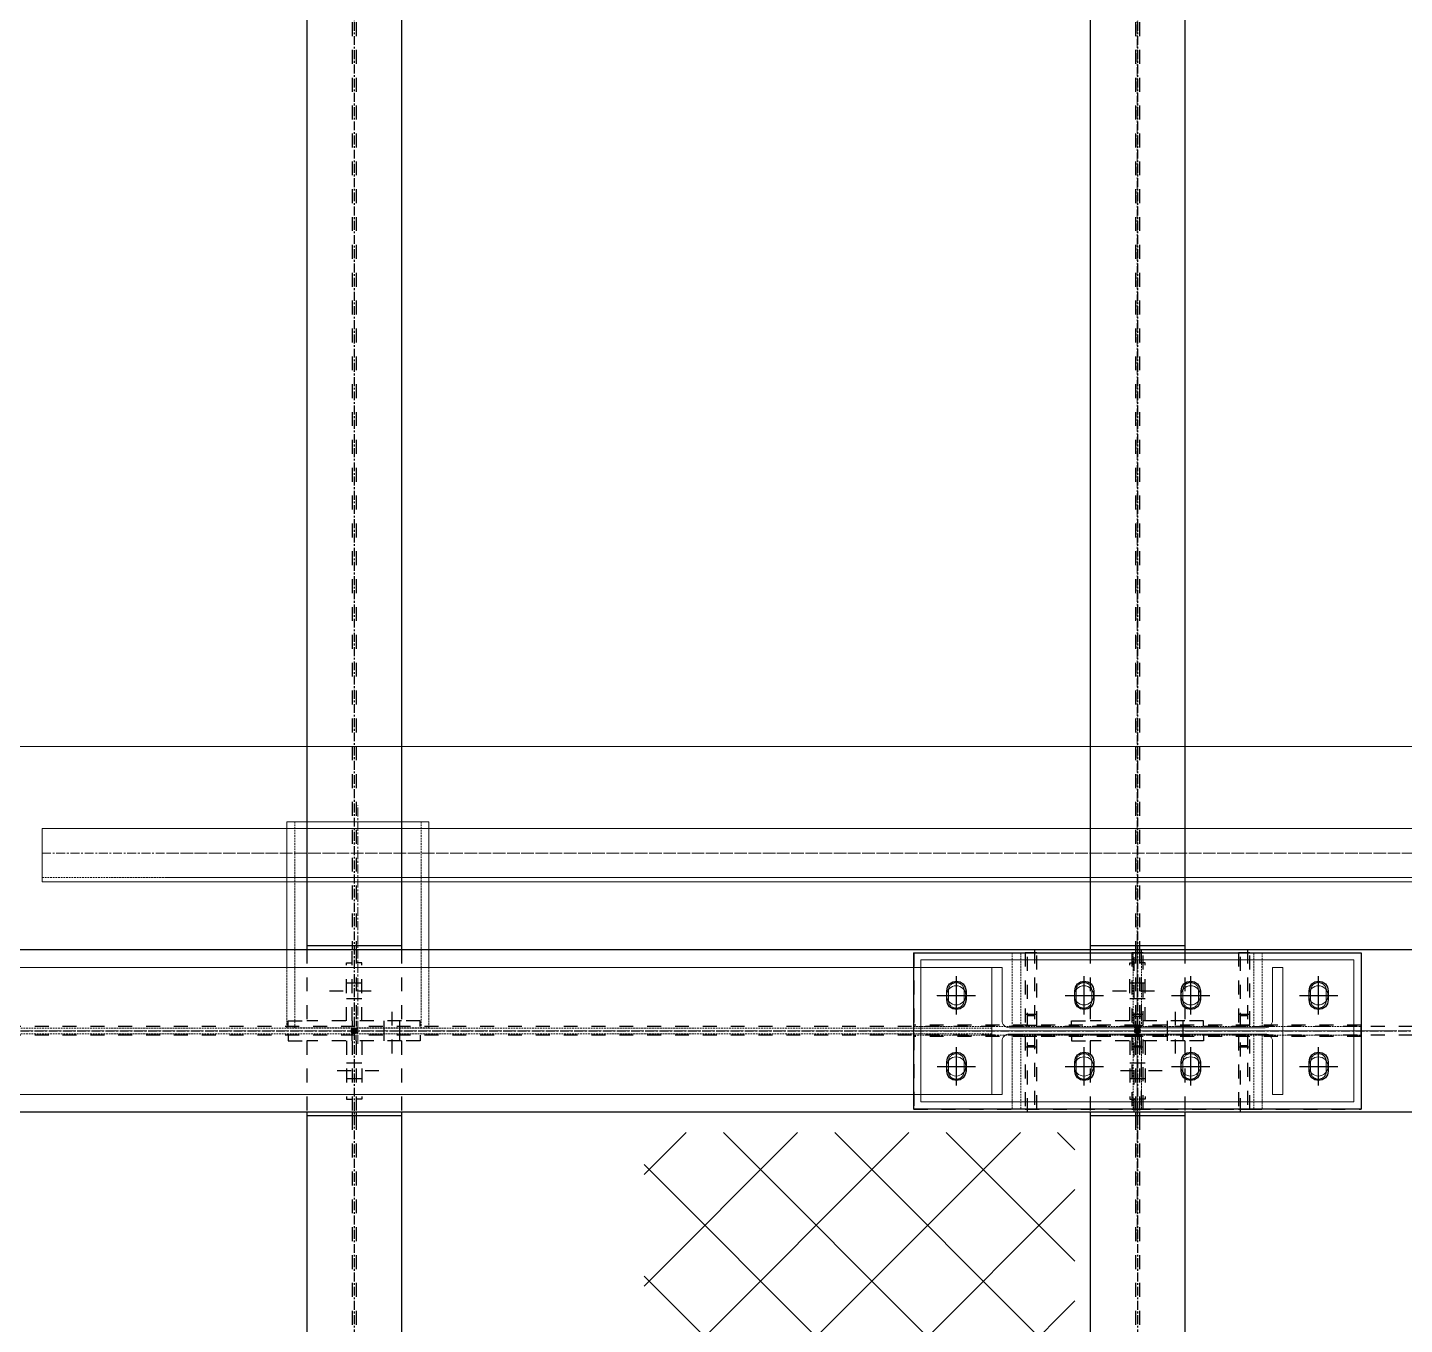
# Model space of a CAD drawing. Header units: inches. Extents: x 209270 to 234360, y -180214 to -150194.
# Drawn here: x 220952 to 222891, y -163477 to -161652 of the extents above; entities that cross this region are included whole.
import ezdxf

# ---------------------------------------------------------------- set-up
doc = ezdxf.new("R2010")
doc.units = ezdxf.units.IN
doc.header["$LTSCALE"] = 10
doc.header["$MEASUREMENT"] = 0
for name, pattern in [('CENTER', [2, 1.25, -0.25, 0.25, -0.25]), ('DXK_LINE_DOT2', [3.9198, 1.9599, -1.9599]), ('HIDDEN', [0.375, 0.25, -0.125]), ('PHANTOM', [2.5, 1.25, -0.25, 0.25, -0.25, 0.25, -0.25])]:
    doc.linetypes.add(name, pattern=pattern)
for name, color, linetype in [('_STR_0', 7, 'Continuous'), ('_STR_1', 7, 'Continuous'), ('_STR_2', 7, 'Continuous'), ('_STR_4', 7, 'Continuous')]:
    doc.layers.add(name, color=color, linetype=linetype)
for name, color, linetype, lineweight in [('Belt', 4, 'Continuous', 9), ('CEN', 1, 'CENTER', 9), ('DIM', 42, 'Continuous', 13), ('HIDDDEN', 3, 'HIDDEN', 9), ('HIDDEN', 3, 'HIDDEN', 9), ('MAIN OBJECT', 2, 'Continuous', 18), ('PANTHOM', 8, 'PHANTOM', 0), ('STR25', 30, 'Continuous', 5), ('STRUC-25HD', 3, 'HIDDEN', 5)]:
    doc.layers.add(name, color=color, linetype=linetype, lineweight=lineweight)

# ---------------------------------------------------------------- blocks, each defined once
blk = doc.blocks.new('A$C2b8f591a')
at = {"layer": 'CEN'}
blk.add_line((0, 22.8, 0), (0, -312.6, 0), dxfattribs=at)
at = {"layer": 'HIDDDEN'}
for p, q in [((100, 0), (-100, 0)), ((-100, -85), (-100, 0)), ((-89, -289.9), (-89, 0)), ((89, -289.9), (89, 0)), ((100, -85), (100, 0))]:
    blk.add_line(p, q, dxfattribs=at)
at = {"layer": 'MAIN OBJECT'}
for p, q in [((-100, -289.9), (-100, -85)), ((100, -289.9), (100, -85)), ((-100, -289.9), (100, -289.9))]:
    blk.add_line(p, q, dxfattribs=at)
blk = doc.blocks.new('A$Ca8e9f297')
at = {"layer": 'CEN'}
for p, q in [((0, 134.4), (0, -134.4)), ((-255, 30), (-255, 70)), ((-75.1, 30), (-75.1, 70)), ((75.1, 30), (75.1, 70)), ((255, 30), (255, 70)), ((-281.1, 50), (-228.9, 50)), ((-101.2, 50), (-49, 50)), ((101.2, 50), (49, 50)), ((228.9, 50), (281.1, 50)), ((-351.6, 0), (351.6, 0)), ((-255, -70), (-255, -30)), ((-75.1, -70), (-75.1, -30)), ((75.1, -70), (75.1, -30)), ((255, -70), (255, -30)), ((-228.9, -50), (-281.1, -50)), ((-49, -50), (-101.2, -50)), ((49, -50), (101.2, -50)), ((281.1, -50), (228.9, -50))]:
    blk.add_line(p, q, dxfattribs=at)
at = {"layer": 'MAIN OBJECT', "ltscale": 0.2, "elevation": -5434512.1}
blk.add_lwpolyline([(-305, 100), (305, 100), (305, -100), (-305, -100)], close=True, dxfattribs=at)
at = {"layer": 'MAIN OBJECT', "elevation": 0}
blk.add_lwpolyline([(-180.2, -4.4, 0.414214), (-190.4, -14.6), (-190.4, -89.4), (-204.7, -89.4), (-204.7, 89.4), (-190.4, 89.4), (-190.4, 14.6, 0.414214), (-180.2, 4.4), (180.2, 4.4, 0.414214), (190.4, 14.6), (190.4, 89.4), (204.7, 89.4), (204.7, -89.4), (190.4, -89.4), (190.4, -14.6, 0.414214), (180.2, -4.4), (-180.2, -4.4)], format="xyb", dxfattribs=at)
at = {"layer": 'MAIN OBJECT'}
for centre in [(-255, 50, 513.6), (-75.1, 50, -5.7), (75.1, 50, -5.7), (255, 50, 513.6), (-255, -50, 513.6), (-75.1, -50, -5.7), (75.1, -50, -5.7), (255, -50, 513.6)]:
    blk.add_circle(centre, 13.5, dxfattribs=at)
blk = doc.blocks.new('A$Ca7c4800b')
at = {"layer": 'CEN'}
for p, q in [((0, 156.4), (0, -156.4)), ((-255, 23.9, 5434512.1), (-255, 76.1, 5434512.1)), ((-75, 23.9, 5434512.1), (-75, 76.1, 5434512.1)), ((75, 23.9, 5434512.1), (75, 76.1, 5434512.1)), ((255, 23.9, 5434512.1), (255, 76.1, 5434512.1)), ((-282.4, 50, 5434512.1), (-228.8, 50, 5434512.1)), ((-49, 50, 5434512.1), (-101.2, 50, 5434512.1)), ((49, 50, 5434512.1), (101.2, 50, 5434512.1)), ((229, 50, 5434512.1), (281.2, 50, 5434512.1)), ((-360, 0), (360, 0)), ((-255, -23.9, 5434512.1), (-255, -76.1, 5434512.1)), ((-75, -23.9, 5434512.1), (-75, -76.1, 5434512.1)), ((75, -23.9, 5434512.1), (75, -76.1, 5434512.1)), ((255, -23.9, 5434512.1), (255, -76.1, 5434512.1)), ((-228.8, -50, 5434512.1), (-282.4, -50, 5434512.1)), ((-101.2, -50, 5434512.1), (-49, -50, 5434512.1)), ((101.2, -50, 5434512.1), (49, -50, 5434512.1)), ((281.2, -50, 5434512.1), (229, -50, 5434512.1))]:
    blk.add_line(p, q, dxfattribs=at)
at = {"layer": 'HIDDEN', "ltscale": 0.2}
for points in [[(-243.9, 57, 1), (-265.9, 57), (-265.9, 43, 1), (-243.9, 43)], [(-86.1, 57, -1), (-64.1, 57), (-64.1, 43, -1), (-86.1, 43)], [(86.1, 57, 1), (64.1, 57), (64.1, 43, 1), (86.1, 43)], [(266.1, 57, 1), (244.1, 57), (244.1, 43, 1), (266.1, 43)], [(-243.9, -57, -1), (-265.9, -57), (-265.9, -43, -1), (-243.9, -43)], [(-86.1, -57, 1), (-64.1, -57), (-64.1, -43, 1), (-86.1, -43)], [(86.1, -57, -1), (64.1, -57), (64.1, -43, -1), (86.1, -43)], [(266.1, -57, -1), (244.1, -57), (244.1, -43, -1), (266.1, -43)]]:
    blk.add_lwpolyline(points, format="xyb", close=True, dxfattribs=at)
at = {"layer": 'STR25', "ltscale": 0.2}
blk.add_lwpolyline([(-315, 110), (315, 110), (315, -110), (-315, -110)], close=True, dxfattribs=at)
at = {"layer": 'STRUC-25HD'}
for points in [[(-164, 110), (-176, 110), (-176, 6), (-164, 6)], [(-6, 110), (6, 110), (6, 6), (-6, 6)], [(164, 110), (176, 110), (176, 6), (164, 6)], [(315, 6), (315, -6), (-315, -6), (-315, 6)], [(-164, -110), (-176, -110), (-176, -6), (-164, -6)], [(-6, -110), (6, -110), (6, -6), (-6, -6)], [(164, -110), (176, -110), (176, -6), (164, -6)]]:
    blk.add_lwpolyline(points, close=True, dxfattribs=at)
blk = doc.blocks.new('A$Ccd523e08')
at = {"layer": 'CEN'}
for p, q in [((-2502.7, 1796.1, 4.7), (-2502.7, -1796.1, 4.7)), ((-55.5, -1500, 4.7), (-2941.9, -1500, 4.7))]:
    blk.add_line(p, q, dxfattribs=at)
at = {"layer": 'HIDDEN'}
for p, q in [((-2298, -1496.2, 4.7), (-298, -1496.2, 4.7)), ((-2298, -1504.3, 4.7), (-298, -1504.3, 4.7))]:
    blk.add_line(p, q, dxfattribs=at)
at = {"layer": 'MAIN OBJECT'}
for p, q in [((-2298, -1410.6, 4.7), (-298, -1410.6, 4.7)), ((-2298, -1589.4, 4.7), (-298, -1589.4, 4.7))]:
    blk.add_line(p, q, dxfattribs=at)
at = {"layer": 'DIM', "xscale": -1}
for name in ['A$Ca7c4800b', 'A$Ca8e9f297']:
    blk.add_blockref(name, (-2502.7, -1500, 4.7), dxfattribs=at)
blk = doc.blocks.new('Part-116860372-150333 - 114867')
at = {"layer": '_STR_1', "color": 6, "linetype": 'DXK_LINE_DOT2'}
for p, q in [((222660, -163057.7), (222660, -162949.2)), ((222660, -162949.2), (222670, -162949.2)), ((222670, -162949.2), (222670, -163057.7)), ((222670, -163042.7), (222660, -163042.7))]:
    blk.add_line(p, q, dxfattribs=at)
blk = doc.blocks.new('Bolt-116860372-115280 - 114867')
at = {"layer": '_STR_1', "color": 1, "linetype": 'DXK_LINE_DOT2'}
for p, q in [((221464.7, -163036.7), (221464.7, -163109.7)), ((221453.7, -163049.7), (221453.7, -163057.7)), ((221453.7, -163057.7), (221453.7, -163069.6)), ((221475.7, -163049.7), (221475.7, -163057.7)), ((221475.7, -163057.7), (221475.7, -163069.6)), ((221453.7, -163069.6), (221453.7, -163077.6)), ((221475.7, -163069.6), (221475.7, -163077.6))]:
    blk.add_line(p, q, dxfattribs=at)
blk = doc.blocks.new('Part-116860372-114981 - 114867')
at = {"layer": '_STR_1', "color": 6, "linetype": 'DXK_LINE_DOT2'}
for p, q in [((225371.9, -163057.7), (216821.8, -163057.7)), ((225371.9, -163069.6), (216821.8, -163069.6)), ((225498.9, -163178.2), (220660, -163178.2))]:
    blk.add_line(p, q, dxfattribs=at)
at = {"layer": '_STR_2', "color": 2, "linetype": 'Continuous'}
for p, q in [((216821.8, -162949.2), (223004.9, -162949.2)), ((225386.9, -163178.2), (216821.8, -163178.2))]:
    blk.add_line(p, q, dxfattribs=at)
at = {"layer": '_STR_4', "color": 4, "linetype": 'CENTER'}
blk.add_line((216821.8, -163063.7), (225511.9, -163063.7), dxfattribs=at)
blk = doc.blocks.new('Part-116860372-114986 - 114867')
at = {"layer": '_STR_4', "linetype": 'Continuous'}
blk.add_hatch(color=4, dxfattribs=at).paths.add_polyline_path([(221411.9, -163067.7, -1), (221411.9, -163059.7, -1)])
at = {"layer": '_STR_1', "color": 6, "linetype": 'DXK_LINE_DOT2'}
for p, q in [((221409, -160193.7), (221409, -162944.2)), ((221414.7, -160193.7), (221414.7, -162944.2)), ((221345.3, -162949.2), (221345.3, -163049.7)), ((221409, -163049.7), (221409, -162949.2)), ((221414.7, -162949.2), (221414.7, -163049.7)), ((221478.5, -162949.2), (221478.5, -163049.7)), ((221478.5, -163049.7), (221345.3, -163049.7))]:
    blk.add_line(p, q, dxfattribs=at)
at = {"layer": '_STR_2', "color": 2, "linetype": 'Continuous'}
for p, q in [((221345.3, -160188.7), (221345.3, -162949.2)), ((221478.5, -160188.7), (221478.5, -162949.2)), ((221478.5, -162944.2), (221345.3, -162944.2)), ((221409, -162944.2), (221409, -162949.2)), ((221414.7, -162944.2), (221414.7, -162949.2))]:
    blk.add_line(p, q, dxfattribs=at)
at = {"layer": '_STR_4', "color": 4, "linetype": 'CENTER'}
blk.add_line((221411.9, -160063.7), (221411.9, -163063.7), dxfattribs=at)
at = {"layer": '_STR_4', "color": 4, "linetype": 'Continuous'}
blk.add_circle((221411.9, -163063.7), 4, dxfattribs=at)
blk = doc.blocks.new('Part-116860372-114987 - 114867')
at = {"layer": '_STR_4', "linetype": 'Continuous'}
blk.add_hatch(color=4, dxfattribs=at).paths.add_polyline_path([(222514.9, -163067.7, -1), (222514.9, -163059.7, -1)])
at = {"layer": '_STR_1', "color": 6, "linetype": 'DXK_LINE_DOT2'}
for p, q in [((222512, -160193.7), (222512, -162944.2)), ((222517.7, -160193.7), (222517.7, -162944.2)), ((222448.3, -162949.2), (222448.3, -163049.7)), ((222512, -162949.2), (222512, -163049.7)), ((222517.7, -162949.2), (222517.7, -163049.7)), ((222581.5, -162949.2), (222581.5, -163049.7)), ((222581.5, -163049.7), (222448.3, -163049.7))]:
    blk.add_line(p, q, dxfattribs=at)
at = {"layer": '_STR_2', "color": 2, "linetype": 'Continuous'}
for p, q in [((222448.3, -160188.7), (222448.3, -162949.2)), ((222581.5, -160188.7), (222581.5, -162949.2)), ((222581.5, -162944.2), (222448.3, -162944.2)), ((222512, -162944.2), (222512, -162949.2)), ((222517.7, -162944.2), (222517.7, -162949.2))]:
    blk.add_line(p, q, dxfattribs=at)
at = {"layer": '_STR_4', "color": 4, "linetype": 'CENTER'}
blk.add_line((222514.9, -160063.7), (222514.9, -163063.7), dxfattribs=at)
at = {"layer": '_STR_4', "color": 4, "linetype": 'Continuous'}
blk.add_circle((222514.9, -163063.7), 4, dxfattribs=at)
blk = doc.blocks.new('Part-116860372-114994 - 114867')
at = {"layer": '_STR_4', "linetype": 'Continuous'}
blk.add_hatch(color=4, dxfattribs=at).paths.add_polyline_path([(221411.9, -163067.7, -1), (221411.9, -163059.7, -1)])
at = {"layer": '_STR_1', "color": 6, "linetype": 'DXK_LINE_DOT2'}
for p, q in [((221345.3, -163077.6), (221345.3, -163178.2)), ((221478.5, -163077.6), (221345.3, -163077.6)), ((221409, -163077.6), (221409, -163178.2)), ((221414.7, -163077.6), (221414.7, -163178.2)), ((221478.5, -163077.6), (221478.5, -163178.2)), ((221409, -163183.2), (221409, -165163.7)), ((221414.7, -163183.2), (221414.7, -165163.7))]:
    blk.add_line(p, q, dxfattribs=at)
at = {"layer": '_STR_2', "color": 2, "linetype": 'Continuous'}
for p, q in [((221345.3, -163178.2), (221345.3, -165123.7)), ((221478.5, -163183.2), (221345.3, -163183.2)), ((221409, -163178.2), (221409, -163183.2)), ((221414.7, -163178.2), (221414.7, -163183.2)), ((221478.5, -163178.2), (221478.5, -165168.7))]:
    blk.add_line(p, q, dxfattribs=at)
at = {"layer": '_STR_4', "color": 4, "linetype": 'CENTER'}
blk.add_line((221411.9, -163063.7), (221411.9, -165263.7), dxfattribs=at)
at = {"layer": '_STR_4', "color": 4, "linetype": 'Continuous'}
blk.add_circle((221411.9, -163063.7), 4, dxfattribs=at)
blk = doc.blocks.new('Part-116860372-115018 - 114867')
at = {"layer": '_STR_4', "linetype": 'Continuous'}
blk.add_hatch(color=4, dxfattribs=at).paths.add_polyline_path([(222514.9, -163067.7, -1), (222514.9, -163059.7, -1)])
at = {"layer": '_STR_1', "color": 6, "linetype": 'DXK_LINE_DOT2'}
for p, q in [((222448.3, -163077.6), (222448.3, -163178.2)), ((222581.5, -163077.6), (222448.3, -163077.6)), ((222512, -163077.6), (222512, -163178.2)), ((222517.7, -163077.6), (222517.7, -163178.2)), ((222581.5, -163077.6), (222581.5, -163178.2)), ((222512, -163183.2), (222512, -165163.7)), ((222517.7, -163183.2), (222517.7, -165163.7))]:
    blk.add_line(p, q, dxfattribs=at)
at = {"layer": '_STR_2', "color": 2, "linetype": 'Continuous'}
for p, q in [((222448.3, -163178.2), (222448.3, -165168.7)), ((222581.5, -163183.2), (222448.3, -163183.2)), ((222512, -163178.2), (222512, -163183.2)), ((222517.7, -163178.2), (222517.7, -163183.2)), ((222581.5, -163178.2), (222581.5, -165168.7))]:
    blk.add_line(p, q, dxfattribs=at)
at = {"layer": '_STR_4', "color": 4, "linetype": 'CENTER'}
blk.add_line((222514.9, -163063.7), (222514.9, -165263.7), dxfattribs=at)
at = {"layer": '_STR_4', "color": 4, "linetype": 'Continuous'}
blk.add_circle((222514.9, -163063.7), 4, dxfattribs=at)
blk = doc.blocks.new('Part-116860372-150334 - 114867')
at = {"layer": '_STR_1', "color": 6, "linetype": 'DXK_LINE_DOT2'}
for p, q in [((222660, -163178.2), (222660, -163069.6)), ((222670, -163069.6), (222670, -163178.2)), ((222670, -163084.6), (222660, -163084.6))]:
    blk.add_line(p, q, dxfattribs=at)
blk = doc.blocks.new('Part-116860372-150330 - 114867')
at = {"layer": '_STR_1', "color": 6, "linetype": 'DXK_LINE_DOT2'}
for p, q in [((222360, -163057.7), (222360, -162949.2)), ((222360, -162949.2), (222370, -162949.2)), ((222370, -162949.2), (222370, -163057.7)), ((222370, -163042.7), (222360, -163042.7))]:
    blk.add_line(p, q, dxfattribs=at)
blk = doc.blocks.new('Part-116860372-115203 - 114867')
at = {"layer": '_STR_1', "color": 6, "linetype": 'DXK_LINE_DOT2'}
for p, q in [((222422, -163069.6), (222422, -163077.6)), ((222422, -163077.6), (222448.3, -163077.6)), ((222504, -163077.6), (222504, -163159.6)), ((222512, -163077.6), (222512, -163069.6)), ((222504, -163159.6), (222512, -163159.6))]:
    blk.add_line(p, q, dxfattribs=at)
blk = doc.blocks.new('Bolt-116860372-115281 - 114867')
at = {"layer": '_STR_1', "color": 1, "linetype": 'DXK_LINE_DOT2'}
for p, q in [((222567.7, -163036.7), (222567.7, -163109.7)), ((222556.7, -163049.7), (222556.7, -163057.7)), ((222556.7, -163057.7), (222556.7, -163069.6)), ((222578.7, -163049.7), (222578.7, -163057.7)), ((222578.7, -163057.7), (222578.7, -163069.6)), ((222556.7, -163069.6), (222556.7, -163077.6)), ((222578.7, -163069.6), (222578.7, -163077.6))]:
    blk.add_line(p, q, dxfattribs=at)
blk = doc.blocks.new('Part-116860372-116518 - 114867')
at = {"layer": '_STR_1', "color": 6, "linetype": 'DXK_LINE_DOT2'}
for p, q in [((222372.9, -163071.7), (222356.9, -163071.7)), ((222356.9, -163071.7), (222356.9, -163173.7)), ((222372.9, -163173.7), (222372.9, -163071.7)), ((222372.9, -163086.7), (222356.9, -163086.7)), ((222356.9, -163173.7), (222372.9, -163173.7))]:
    blk.add_line(p, q, dxfattribs=at)
blk = doc.blocks.new('Part-116860372-115198 - 114867')
at = {"layer": '_STR_1', "color": 6, "linetype": 'DXK_LINE_DOT2'}
for p, q in [((221414.7, -163077.6), (221414.7, -163069.6)), ((221422.7, -163077.6), (221422.7, -163159.6)), ((221504.7, -163077.6), (221478.5, -163077.6)), ((221504.7, -163069.6), (221504.7, -163077.6)), ((221422.7, -163159.6), (221414.7, -163159.6))]:
    blk.add_line(p, q, dxfattribs=at)
blk = doc.blocks.new('Part-116860372-115199 - 114867')
at = {"layer": '_STR_1', "color": 6, "linetype": 'DXK_LINE_DOT2'}
for p, q in [((221319, -163069.6), (221319, -163077.6)), ((221319, -163077.6), (221345.3, -163077.6)), ((221401, -163077.6), (221401, -163159.6)), ((221409, -163077.6), (221409, -163069.6)), ((221401, -163159.6), (221409, -163159.6))]:
    blk.add_line(p, q, dxfattribs=at)
blk = doc.blocks.new('Bolt-116860372-115200 - 114867')
at = {"layer": '_STR_1', "color": 1, "linetype": 'DXK_LINE_DOT2'}
for p, q in [((221401, -163108.6), (221409, -163108.6)), ((221409, -163108.6), (221414.7, -163108.6)), ((221414.7, -163108.6), (221422.7, -163108.6)), ((221388, -163119.6), (221456, -163119.6)), ((221401, -163130.6), (221409, -163130.6)), ((221409, -163130.6), (221414.7, -163130.6)), ((221414.7, -163130.6), (221422.7, -163130.6))]:
    blk.add_line(p, q, dxfattribs=at)
blk = doc.blocks.new('Part-116860372-115202 - 114867')
at = {"layer": '_STR_1', "color": 6, "linetype": 'DXK_LINE_DOT2'}
for p, q in [((222517.7, -163077.6), (222517.7, -163069.6)), ((222525.7, -163077.6), (222525.7, -163159.6)), ((222607.7, -163077.6), (222581.5, -163077.6)), ((222607.7, -163069.6), (222607.7, -163077.6)), ((222525.7, -163159.6), (222517.7, -163159.6))]:
    blk.add_line(p, q, dxfattribs=at)
blk = doc.blocks.new('Bolt-116860372-115204 - 114867')
at = {"layer": '_STR_1', "color": 1, "linetype": 'DXK_LINE_DOT2'}
for p, q in [((222504, -163108.6), (222512, -163108.6)), ((222512, -163108.6), (222517.7, -163108.6)), ((222517.7, -163108.6), (222525.7, -163108.6)), ((222491, -163119.6), (222559, -163119.6)), ((222504, -163130.6), (222512, -163130.6)), ((222512, -163130.6), (222517.7, -163130.6)), ((222517.7, -163130.6), (222525.7, -163130.6))]:
    blk.add_line(p, q, dxfattribs=at)
blk = doc.blocks.new('Part-116860372-115260 - 114867')
at = {"layer": '_STR_1', "color": 6, "linetype": 'DXK_LINE_DOT2'}
for p, q in [((221401, -163049.7), (221401, -162967.7)), ((221401, -162967.7), (221409, -162967.7)), ((221319, -163057.7), (221319, -163049.7)), ((221319, -163049.7), (221345.3, -163049.7)), ((221409, -163049.7), (221409, -163057.7))]:
    blk.add_line(p, q, dxfattribs=at)
blk = doc.blocks.new('Part-116860372-115261 - 114867')
at = {"layer": '_STR_1', "color": 6, "linetype": 'DXK_LINE_DOT2'}
for p, q in [((221422.7, -162967.7), (221414.7, -162967.7)), ((221422.7, -163049.7), (221422.7, -162967.7)), ((221414.7, -163049.7), (221414.7, -163057.7)), ((221504.7, -163049.7), (221478.5, -163049.7)), ((221504.7, -163057.7), (221504.7, -163049.7))]:
    blk.add_line(p, q, dxfattribs=at)
blk = doc.blocks.new('Bolt-116860372-115262 - 114867')
at = {"layer": '_STR_1', "color": 1, "linetype": 'DXK_LINE_DOT2'}
for p, q in [((221409, -162996.7), (221401, -162996.7)), ((221414.7, -162996.7), (221409, -162996.7)), ((221422.7, -162996.7), (221414.7, -162996.7)), ((221435.7, -163007.7), (221367.7, -163007.7)), ((221409, -163018.7), (221401, -163018.7)), ((221414.7, -163018.7), (221409, -163018.7)), ((221422.7, -163018.7), (221414.7, -163018.7))]:
    blk.add_line(p, q, dxfattribs=at)
blk = doc.blocks.new('Part-116860372-115264 - 114867')
at = {"layer": '_STR_1', "color": 6, "linetype": 'DXK_LINE_DOT2'}
for p, q in [((222504, -163049.7), (222504, -162967.7)), ((222504, -162967.7), (222512, -162967.7)), ((222422, -163057.7), (222422, -163049.7)), ((222422, -163049.7), (222448.3, -163049.7)), ((222512, -163049.7), (222512, -163057.7))]:
    blk.add_line(p, q, dxfattribs=at)
blk = doc.blocks.new('Part-116860372-115265 - 114867')
at = {"layer": '_STR_1', "color": 6, "linetype": 'DXK_LINE_DOT2'}
for p, q in [((222525.7, -162967.7), (222517.7, -162967.7)), ((222525.7, -163049.7), (222525.7, -162967.7)), ((222517.7, -163049.7), (222517.7, -163057.7)), ((222607.7, -163049.7), (222581.5, -163049.7)), ((222607.7, -163057.7), (222607.7, -163049.7))]:
    blk.add_line(p, q, dxfattribs=at)
blk = doc.blocks.new('Bolt-116860372-115266 - 114867')
at = {"layer": '_STR_1', "color": 1, "linetype": 'DXK_LINE_DOT2'}
for p, q in [((222512, -162996.7), (222504, -162996.7)), ((222517.7, -162996.7), (222512, -162996.7)), ((222525.7, -162996.7), (222517.7, -162996.7)), ((222538.7, -163007.7), (222470.7, -163007.7)), ((222512, -163018.7), (222504, -163018.7)), ((222517.7, -163018.7), (222512, -163018.7)), ((222525.7, -163018.7), (222517.7, -163018.7))]:
    blk.add_line(p, q, dxfattribs=at)
blk = doc.blocks.new('Part-116860372-116516 - 114867')
at = {"layer": '_STR_1', "color": 6, "linetype": 'DXK_LINE_DOT2'}
for p, q in [((222356.9, -162953.7), (222356.9, -163055.7)), ((222372.9, -162953.7), (222356.9, -162953.7)), ((222372.9, -163055.7), (222372.9, -162953.7)), ((222372.9, -163040.7), (222356.9, -163040.7)), ((222356.9, -163055.7), (222372.9, -163055.7))]:
    blk.add_line(p, q, dxfattribs=at)
blk = doc.blocks.new('Part-116860372-150335 - 114867')
at = {"layer": '_STR_1', "color": 6, "linetype": 'DXK_LINE_DOT2'}
for p, q in [((222510, -163178.2), (222510, -163069.7)), ((222510, -163069.7), (222520, -163069.7)), ((222520, -163069.7), (222520, -163178.2)), ((222510, -163084.7), (222520, -163084.7)), ((222520, -163178.2), (222510, -163178.2))]:
    blk.add_line(p, q, dxfattribs=at)
blk = doc.blocks.new('Part-116860372-116514 - 114867')
at = {"layer": '_STR_1', "color": 6, "linetype": 'DXK_LINE_DOT2'}
for p, q in [((222199.9, -163071.7), (222199.9, -163055.7)), ((222829.9, -163055.7), (222199.9, -163055.7)), ((222829.9, -163071.7), (222829.9, -163055.7)), ((222829.9, -163071.7), (222199.9, -163071.7))]:
    blk.add_line(p, q, dxfattribs=at)
blk = doc.blocks.new('Part-116860372-116515 - 114867')
at = {"layer": '_STR_2', "color": 2, "linetype": 'Continuous'}
for p, q in [((222199.9, -163173.7), (222199.9, -162953.7)), ((222199.9, -162953.7), (222829.9, -162953.7)), ((222829.9, -162953.7), (222829.9, -163173.7)), ((222829.9, -163173.7), (222199.9, -163173.7))]:
    blk.add_line(p, q, dxfattribs=at)
blk = doc.blocks.new('Part-116860372-116517 - 114867')
at = {"layer": '_STR_1', "color": 6, "linetype": 'DXK_LINE_DOT2'}
for p, q in [((222199.9, -162953.7), (222199.9, -163173.7)), ((222199.9, -162953.7), (222829.9, -162953.7)), ((222829.9, -162953.7), (222829.9, -163173.7)), ((222199.9, -163173.7), (222829.9, -163173.7))]:
    blk.add_line(p, q, dxfattribs=at)
blk = doc.blocks.new('Part-116860372-116519 - 114867')
at = {"layer": '_STR_1', "color": 6, "linetype": 'DXK_LINE_DOT2'}
for p, q in [((222506.9, -162953.7), (222506.9, -163055.7)), ((222522.9, -162953.7), (222506.9, -162953.7)), ((222522.9, -163055.7), (222522.9, -162953.7)), ((222522.9, -163040.7), (222506.9, -163040.7)), ((222506.9, -163055.7), (222522.9, -163055.7))]:
    blk.add_line(p, q, dxfattribs=at)
blk = doc.blocks.new('Part-116860372-116520 - 114867')
at = {"layer": '_STR_1', "color": 6, "linetype": 'DXK_LINE_DOT2'}
for p, q in [((222522.9, -163071.7), (222506.9, -163071.7)), ((222506.9, -163071.7), (222506.9, -163173.7)), ((222522.9, -163173.7), (222522.9, -163071.7)), ((222522.9, -163086.7), (222506.9, -163086.7)), ((222506.9, -163173.7), (222522.9, -163173.7))]:
    blk.add_line(p, q, dxfattribs=at)
blk = doc.blocks.new('Part-116860372-116521 - 114867')
at = {"layer": '_STR_1', "color": 6, "linetype": 'DXK_LINE_DOT2'}
for p, q in [((222656.9, -162953.7), (222656.9, -163055.7)), ((222672.9, -162953.7), (222656.9, -162953.7)), ((222672.9, -163055.7), (222672.9, -162953.7)), ((222672.9, -163040.7), (222656.9, -163040.7)), ((222656.9, -163055.7), (222672.9, -163055.7))]:
    blk.add_line(p, q, dxfattribs=at)
blk = doc.blocks.new('Part-116860372-116522 - 114867')
at = {"layer": '_STR_1', "color": 6, "linetype": 'DXK_LINE_DOT2'}
for p, q in [((222672.9, -163071.7), (222656.9, -163071.7)), ((222656.9, -163071.7), (222656.9, -163173.7)), ((222672.9, -163173.7), (222672.9, -163071.7)), ((222672.9, -163086.7), (222656.9, -163086.7)), ((222656.9, -163173.7), (222672.9, -163173.7))]:
    blk.add_line(p, q, dxfattribs=at)
blk = doc.blocks.new('Bolt-116860372-116523 - 114867')
at = {"layer": '_STR_2', "color": 1, "linetype": 'Continuous'}
for p, q in [((222247.4, -163002), (222250.3, -162997.6)), ((222250.3, -162997.6), (222254.7, -162994.7)), ((222254.7, -162994.7), (222259.9, -162993.7)), ((222259.9, -163040.7), (222259.9, -162986.7)), ((222259.9, -162993.7), (222259.9, -162993.7)), ((222259.9, -162993.7), (222265, -162994.7)), ((222265, -162994.7), (222269.4, -162997.6)), ((222269.4, -162997.6), (222272.3, -163002)), ((222427.4, -163002), (222430.3, -162997.6)), ((222430.3, -162997.6), (222434.7, -162994.7)), ((222434.7, -162994.7), (222439.9, -162993.7)), ((222439.9, -163040.7), (222439.9, -162986.7)), ((222439.9, -162993.7), (222439.9, -162993.7)), ((222439.9, -162993.7), (222445, -162994.7)), ((222445, -162994.7), (222449.4, -162997.6)), ((222449.4, -162997.6), (222452.3, -163002)), ((222577.4, -163002), (222580.3, -162997.6)), ((222580.3, -162997.6), (222584.7, -162994.7)), ((222584.7, -162994.7), (222589.9, -162993.7)), ((222589.9, -163040.7), (222589.9, -162986.7)), ((222589.9, -162993.7), (222589.9, -162993.7)), ((222589.9, -162993.7), (222595, -162994.7)), ((222595, -162994.7), (222599.4, -162997.6)), ((222599.4, -162997.6), (222602.3, -163002)), ((222757.4, -163002), (222760.3, -162997.6)), ((222760.3, -162997.6), (222764.7, -162994.7)), ((222764.7, -162994.7), (222769.9, -162993.7)), ((222769.9, -163040.7), (222769.9, -162986.7)), ((222769.9, -162993.7), (222769.9, -162993.7)), ((222769.9, -162993.7), (222775, -162994.7)), ((222775, -162994.7), (222779.4, -162997.6)), ((222779.4, -162997.6), (222782.3, -163002)), ((222232.9, -163013.7), (222286.9, -163013.7)), ((222246.4, -163007.2), (222247.4, -163002)), ((222246.4, -163020.2), (222246.4, -163007.2)), ((222247.4, -163025.3), (222246.4, -163020.2)), ((222272.3, -163002), (222273.4, -163007.2)), ((222273.4, -163020.2), (222272.3, -163025.3)), ((222273.4, -163007.2), (222273.4, -163020.2)), ((222412.9, -163013.7), (222466.9, -163013.7)), ((222426.4, -163007.2), (222427.4, -163002)), ((222426.4, -163020.2), (222426.4, -163007.2)), ((222427.4, -163025.3), (222426.4, -163020.2)), ((222452.3, -163002), (222453.4, -163007.2)), ((222453.4, -163020.2), (222452.3, -163025.3)), ((222453.4, -163007.2), (222453.4, -163020.2)), ((222562.9, -163013.7), (222616.9, -163013.7)), ((222576.4, -163007.2), (222577.4, -163002)), ((222576.4, -163020.2), (222576.4, -163007.2)), ((222577.4, -163025.3), (222576.4, -163020.2)), ((222602.3, -163002), (222603.4, -163007.2)), ((222603.4, -163020.2), (222602.3, -163025.3)), ((222603.4, -163007.2), (222603.4, -163020.2)), ((222742.9, -163013.7), (222796.9, -163013.7)), ((222756.4, -163007.2), (222757.4, -163002)), ((222756.4, -163020.2), (222756.4, -163007.2)), ((222757.4, -163025.4), (222756.4, -163020.2)), ((222782.3, -163002), (222783.4, -163007.2)), ((222783.4, -163020.2), (222782.3, -163025.4)), ((222783.4, -163007.2), (222783.4, -163020.2)), ((222250.3, -163029.7), (222247.4, -163025.3)), ((222254.7, -163032.6), (222250.3, -163029.7)), ((222259.9, -163033.7), (222254.7, -163032.6)), ((222265, -163032.6), (222259.9, -163033.7)), ((222259.9, -163033.7), (222259.9, -163033.7)), ((222269.4, -163029.7), (222265, -163032.6)), ((222272.3, -163025.3), (222269.4, -163029.7)), ((222430.3, -163029.7), (222427.4, -163025.3)), ((222434.7, -163032.6), (222430.3, -163029.7)), ((222439.9, -163033.7), (222434.7, -163032.6)), ((222445, -163032.6), (222439.9, -163033.7)), ((222439.9, -163033.7), (222439.9, -163033.7)), ((222449.4, -163029.7), (222445, -163032.6)), ((222452.3, -163025.3), (222449.4, -163029.7)), ((222580.3, -163029.7), (222577.4, -163025.3)), ((222584.7, -163032.7), (222580.3, -163029.7)), ((222589.9, -163033.7), (222584.7, -163032.7)), ((222595, -163032.7), (222589.9, -163033.7)), ((222589.9, -163033.7), (222589.9, -163033.7)), ((222599.4, -163029.7), (222595, -163032.7)), ((222602.3, -163025.3), (222599.4, -163029.7)), ((222760.3, -163029.7), (222757.4, -163025.4)), ((222764.7, -163032.7), (222760.3, -163029.7)), ((222769.9, -163033.7), (222764.7, -163032.7)), ((222775, -163032.7), (222769.9, -163033.7)), ((222769.9, -163033.7), (222769.9, -163033.7)), ((222779.4, -163029.7), (222775, -163032.7)), ((222782.3, -163025.4), (222779.4, -163029.7)), ((222247.4, -163102), (222250.3, -163097.6)), ((222250.3, -163097.6), (222254.7, -163094.7)), ((222254.7, -163094.7), (222259.9, -163093.7)), ((222259.9, -163140.7), (222259.9, -163086.7)), ((222259.9, -163093.7), (222259.9, -163093.7)), ((222259.9, -163093.7), (222265, -163094.7)), ((222265, -163094.7), (222269.4, -163097.6)), ((222269.4, -163097.6), (222272.3, -163102)), ((222427.4, -163102), (222430.3, -163097.6)), ((222430.3, -163097.6), (222434.7, -163094.7)), ((222434.7, -163094.7), (222439.9, -163093.7)), ((222439.9, -163140.7), (222439.9, -163086.7)), ((222439.9, -163093.7), (222439.9, -163093.7)), ((222439.9, -163093.7), (222445, -163094.7)), ((222445, -163094.7), (222449.4, -163097.6)), ((222449.4, -163097.6), (222452.3, -163102)), ((222577.4, -163102), (222580.3, -163097.6)), ((222580.3, -163097.6), (222584.7, -163094.7)), ((222584.7, -163094.7), (222589.9, -163093.7)), ((222589.9, -163140.7), (222589.9, -163086.7)), ((222589.9, -163093.7), (222589.9, -163093.7)), ((222589.9, -163093.7), (222595, -163094.7)), ((222595, -163094.7), (222599.4, -163097.6)), ((222599.4, -163097.6), (222602.3, -163102)), ((222757.4, -163102), (222760.3, -163097.6)), ((222760.3, -163097.6), (222764.7, -163094.7)), ((222764.7, -163094.7), (222769.9, -163093.7)), ((222769.9, -163140.7), (222769.9, -163086.7)), ((222769.9, -163093.7), (222769.9, -163093.7)), ((222769.9, -163093.7), (222775, -163094.7)), ((222775, -163094.7), (222779.4, -163097.6)), ((222779.4, -163097.6), (222782.3, -163102)), ((222232.9, -163113.7), (222286.9, -163113.7)), ((222246.4, -163107.2), (222247.4, -163102)), ((222246.4, -163120.2), (222246.4, -163107.2)), ((222272.3, -163102), (222273.4, -163107.2)), ((222273.4, -163107.2), (222273.4, -163120.2)), ((222412.9, -163113.7), (222466.9, -163113.7)), ((222426.4, -163107.2), (222427.4, -163102)), ((222426.4, -163120.2), (222426.4, -163107.2)), ((222452.3, -163102), (222453.4, -163107.2)), ((222453.4, -163107.2), (222453.4, -163120.2)), ((222562.9, -163113.7), (222616.9, -163113.7)), ((222576.4, -163107.2), (222577.4, -163102)), ((222576.4, -163120.2), (222576.4, -163107.2)), ((222602.3, -163102), (222603.4, -163107.2)), ((222603.4, -163107.2), (222603.4, -163120.2)), ((222742.9, -163113.7), (222796.9, -163113.7)), ((222756.4, -163107.2), (222757.4, -163102)), ((222756.4, -163120.2), (222756.4, -163107.2)), ((222782.3, -163102), (222783.4, -163107.2)), ((222783.4, -163107.2), (222783.4, -163120.2)), ((222247.4, -163125.3), (222246.4, -163120.2)), ((222250.3, -163129.7), (222247.4, -163125.3)), ((222254.7, -163132.6), (222250.3, -163129.7)), ((222259.9, -163133.7), (222254.7, -163132.6)), ((222265, -163132.6), (222259.9, -163133.7)), ((222259.9, -163133.7), (222259.9, -163133.7)), ((222269.4, -163129.7), (222265, -163132.6)), ((222272.3, -163125.3), (222269.4, -163129.7)), ((222273.4, -163120.2), (222272.3, -163125.3)), ((222427.4, -163125.3), (222426.4, -163120.2)), ((222430.3, -163129.7), (222427.4, -163125.3)), ((222434.7, -163132.6), (222430.3, -163129.7)), ((222439.9, -163133.7), (222434.7, -163132.6)), ((222445, -163132.6), (222439.9, -163133.7)), ((222439.9, -163133.7), (222439.9, -163133.7)), ((222449.4, -163129.7), (222445, -163132.6)), ((222452.3, -163125.3), (222449.4, -163129.7)), ((222453.4, -163120.2), (222452.3, -163125.3)), ((222577.4, -163125.3), (222576.4, -163120.2)), ((222580.3, -163129.7), (222577.4, -163125.3)), ((222584.7, -163132.7), (222580.3, -163129.7)), ((222589.9, -163133.7), (222584.7, -163132.7)), ((222595, -163132.7), (222589.9, -163133.7)), ((222589.9, -163133.7), (222589.9, -163133.7)), ((222599.4, -163129.7), (222595, -163132.7)), ((222602.3, -163125.3), (222599.4, -163129.7)), ((222603.4, -163120.2), (222602.3, -163125.3)), ((222757.4, -163125.4), (222756.4, -163120.2)), ((222760.3, -163129.7), (222757.4, -163125.4)), ((222764.7, -163132.7), (222760.3, -163129.7)), ((222769.9, -163133.7), (222764.7, -163132.7)), ((222775, -163132.7), (222769.9, -163133.7)), ((222769.9, -163133.7), (222769.9, -163133.7)), ((222779.4, -163129.7), (222775, -163132.7)), ((222782.3, -163125.4), (222779.4, -163129.7)), ((222783.4, -163120.2), (222782.3, -163125.4))]:
    blk.add_line(p, q, dxfattribs=at)
blk = doc.blocks.new('Part-116860372-150336 - 114867')
at = {"layer": '_STR_1', "color": 6, "linetype": 'DXK_LINE_DOT2'}
for p, q in [((222510, -163057.8), (222510, -162949.2)), ((222510, -162949.2), (222520, -162949.2)), ((222520, -162949.2), (222520, -163057.8)), ((222510, -163042.8), (222520, -163042.8)), ((222520, -163057.8), (222510, -163057.8))]:
    blk.add_line(p, q, dxfattribs=at)
blk = doc.blocks.new('Part-116860372-150331 - 114867')
at = {"layer": '_STR_1', "color": 6, "linetype": 'DXK_LINE_DOT2'}
for p, q in [((222360, -163178.2), (222360, -163069.6)), ((222370, -163069.6), (222370, -163178.2)), ((222370, -163084.6), (222360, -163084.6))]:
    blk.add_line(p, q, dxfattribs=at)

msp = doc.modelspace()

# ---------------------------------------------------------------- hatches: boundary and pattern name
at = {"layer": 'PANTHOM'}
h = msp.add_hatch(dxfattribs=at)
h.set_pattern_fill('ANSI37', color=256, scale=887.309452, angle=-180)
h.set_pattern_definition([(225, (325665.5, 2107540.08), (78.4278163, -78.4278163), []), (315, (325665.5, 2107540.08), (78.4278163, 78.4278163), [])])
h.paths.add_polyline_path([(222426.7, -163808.8), (222426.7, -163206.6), (221820.1, -163206.6), (221820.1, -163808.8)])

# ---------------------------------------------------------------- linework, layer by layer
at = {"layer": 'Belt'}
msp.add_line((232519.4, -162663.7, 0), (219599.9, -162663.7, 0), dxfattribs=at)
at = {"layer": 'CEN'}
for p, q in [((220972.4, -162813.7), (228896, -162813.7)), ((232519.7, -162813.7), (221148.1, -162813.7))]:
    msp.add_line(p, q, dxfattribs=at)
at = {"layer": 'HIDDEN'}
for p, q in [((220972.4, -162847.6, 8793052905.5), (228896, -162847.6, 8793052905.5)), ((232519.8, -162847.6, 7050750846.7), (221148.1, -162847.6, 7050750846.7))]:
    msp.add_line(p, q, dxfattribs=at)
at = {"layer": 'MAIN OBJECT'}
for p, q in [((220972.4, -162778.7), (220972.4, -162853.7)), ((220972.4, -162778.7), (228896, -162778.7)), ((232519.6, -162778.7), (221148.1, -162778.7)), ((220972.4, -162853.7), (228896, -162853.7)), ((232519.8, -162853.7), (221148.1, -162853.7))]:
    msp.add_line(p, q, dxfattribs=at)

# ---------------------------------------------------------------- block references
at = {"layer": '_STR_0', "zscale": 0.8}
for name in ['Part-116860372-114986 - 114867', 'Part-116860372-114987 - 114867', 'Part-116860372-114981 - 114867', 'Part-116860372-116515 - 114867', 'Part-116860372-116517 - 114867', 'Part-116860372-116516 - 114867', 'Part-116860372-150330 - 114867', 'Part-116860372-116519 - 114867', 'Part-116860372-150336 - 114867', 'Part-116860372-116521 - 114867', 'Part-116860372-150333 - 114867', 'Part-116860372-115260 - 114867', 'Part-116860372-115261 - 114867', 'Part-116860372-115264 - 114867', 'Part-116860372-115265 - 114867', 'Bolt-116860372-115262 - 114867', 'Bolt-116860372-116523 - 114867', 'Bolt-116860372-115266 - 114867', 'Bolt-116860372-115280 - 114867', 'Bolt-116860372-115281 - 114867', 'Part-116860372-114994 - 114867', 'Part-116860372-116514 - 114867', 'Part-116860372-115018 - 114867', 'Part-116860372-115199 - 114867', 'Part-116860372-115198 - 114867', 'Part-116860372-116518 - 114867', 'Part-116860372-150331 - 114867', 'Part-116860372-115203 - 114867', 'Part-116860372-116520 - 114867', 'Part-116860372-150335 - 114867', 'Part-116860372-115202 - 114867', 'Part-116860372-116522 - 114867', 'Part-116860372-150334 - 114867', 'Bolt-116860372-115200 - 114867', 'Bolt-116860372-115204 - 114867']:
    msp.add_blockref(name, (0, 0), dxfattribs=at)
at = {"layer": 'DIM', "xscale": -1}
msp.add_blockref('A$Ccd523e08', (220011.9, -161563.7, 0.8), dxfattribs=at)
at = {"layer": 'DIM', "rotation": 180}
msp.add_blockref('A$C2b8f591a', (221417.2, -163059.2, 7050750846.7), dxfattribs=at)

doc.saveas('drawing.dxf')
